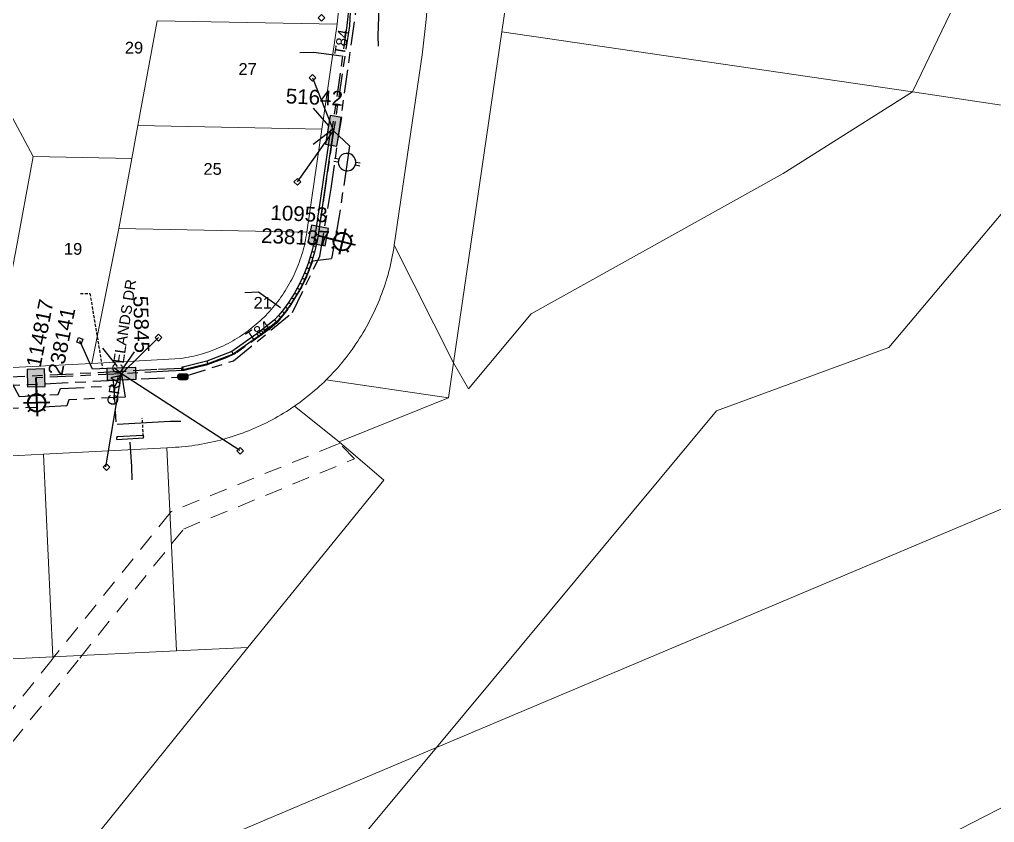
# Model space of a CAD drawing. Header units: metres. Extents: x 302094 to 304730, y 6265242 to 6268907.
# Drawn here: x 303927.4 to 304093, y 6267374.8 to 6267511.2 of the extents above; entities that cross this region are included whole.
import ezdxf
from ezdxf.enums import TextEntityAlignment as Align

# ---------------------------------------------------------------- set-up
doc = ezdxf.new("R2010")
doc.units = ezdxf.units.M
for name, pattern in [('Cable Exist UG', [8.2, 4, -1.2, 1.8, -1.2]), ('Dash', [5, 3, -2]), ('DASHED', [0.75, 0.5, -0.25])]:
    doc.linetypes.add(name, pattern=pattern)
doc.layers.get('0').update_dxf_attribs({"color": 6})
for name, color, linetype in [('_User Miscellaneous12', 7, 'Continuous'), ('Duct_SP_EXT', 7, 'Continuous'), ('Equip_HV_EXT', 7, 'Continuous'), ('Equip_LV_EXT', 7, 'Continuous'), ('Equip_SP_SL_EXT', 7, 'Continuous'), ('Mains_HV_EXT', 1, 'Continuous'), ('Mains_LV_EXT', 5, 'Continuous'), ('Mains_LV_SL_EXT', 4, 'Continuous'), ('Services_SP_EXT', 7, 'Continuous'), ('SupportsUG_SP_LV_EXT', 7, 'Continuous'), ('SupportsUG_SP_LV_SL_EXT', 7, 'Continuous'), ('Trench_SP_EXT', 7, 'Continuous')]:
    doc.layers.add(name, color=color, linetype=linetype)
for name, color, linetype, lineweight in [('Cadastre Buildings_SP_EXT', 9, 'Continuous', 5), ('Cadastre Easements_SP_EXT', 9, 'Continuous', 5), ('Cadastre Land Parcels_SP_EXT', 7, 'Continuous', 5), ('Cadastre Roads_SP_EXT', 9, 'Continuous', 5)]:
    doc.layers.add(name, color=color, linetype=linetype, lineweight=lineweight)
doc.layers.add('UNKNOWN_FEATURES', color=1, linetype='DASHED', plot=False)
doc.styles.add('COLUMN_LABEL', font='arial.ttf')
doc.styles.add('iecARIAL', font='arial.ttf', dxfattribs={"height": 2})
doc.styles.add('POLE_LABEL', font='arial.ttf')
doc.styles.get("Standard").update_dxf_attribs({"font": 'arial.ttf'})

# ---------------------------------------------------------------- blocks, each defined once
blk = doc.blocks.new('COLUMN_EXT')
blk.add_hatch(color=256).paths.add_polyline_path([(-1.49, 1.48), (-1.49, -1.49), (1.48, -1.49), (1.48, 1.48)])
blk.add_lwpolyline([(-1.49, -1.49), (1.48, -1.49), (1.48, 1.48), (-1.49, 1.48)], close=True)
for tag, height, style, flags, p in [('ASSET_NUM', 2.5, 'COLUMN_LABEL', 8, (2, 2)), ('STRUCTURE_PLANT_NUMBER', 0.2, 'POLE_LABEL', 9, (1.81, 0.03)), ('STREET_CODE', 0.2, 'COLUMN_LABEL', 9, (1.81, -0.2))]:
    blk.add_attdef(tag, text='', height=height, dxfattribs=dict(style=style, flags=flags)).set_placement(p, align=Align.MIDDLE_LEFT)
at = {"flags": 9}
for tag, p in [('COLUMN_TYPE', (1.81, -0.4)), ('OWNED_BY', (1.81, -0.6)), ('STATE', (1.81, -0.8)), ('USAGE', (1.81, -1)), ('STREETNAME', (1.81, -1.6)), ('LEGEND', (1.81, -1.2)), ('LOCATION', (1.81, -1.4)), ('SUBURB', (1.81, -1.8)), ('NOTES', (1.81, -2))]:
    blk.add_attdef(tag, text='', height=0.2, dxfattribs=at).set_placement(p, align=Align.MIDDLE_LEFT)
at = {"flags": 1}
blk.add_attdef('Z', (1.81, -2.35), '', height=0.2, dxfattribs=at)
blk = doc.blocks.new('PILLAR_EXT')
blk.add_hatch(color=256).paths.add_polyline_path([(-2.475, 0.99), (-2.475, -0.99), (2.475, -0.99), (2.475, 0.99)])
blk.add_lwpolyline([(-2.475, -0.99), (2.475, -0.99), (2.475, 0.99), (-2.475, 0.99)], close=True)
at = {"style": 'iecARIAL', "flags": 8}
blk.add_attdef('ASSET_NUM', (1.5, 3.5), '', height=2.5, dxfattribs=at)
for tag, p, flags in [('OWNED_BY', (0, -0.2), 9), ('STATE', (0, -0.4), 9), ('SUPPORT_TYPE', (0, -0.6), 9), ('STREETNAME', (0, -1.8), 9), ('USAGE', (0, -0.8), 9), ('LEGEND', (0, -1), 9), ('LOCATION', (0, -1.2), 9), ('NOTES', (0, -1.4), 9), ('PARENT', (0, -1.6), 9), ('SUBURB', (0, -2), 1)]:
    blk.add_attdef(tag, p, '', height=0.2, dxfattribs=dict(flags=flags))
blk = doc.blocks.new('SL_LANTERN_EXT')
at = {"lineweight": 40}
for p, q in [((-1.46, 5.68), (-1.06, 5.28)), ((0, 1.97), (0, 6.47)), ((1.46, 5.68), (1.06, 5.28)), ((-2.25, 4.22), (2.25, 4.22)), ((-1.46, 2.76), (-1.06, 3.16)), ((0, 0), (0, 2.72)), ((1.46, 2.76), (1.06, 3.16))]:
    blk.add_line(p, q, dxfattribs=at)
blk.add_circle((0, 4.22), 1.5, dxfattribs=at)
at = {"style": 'iecARIAL', "flags": 8}
blk.add_attdef('ASSET_NUM', (1.5, 1.5), '', height=2.5, dxfattribs=at)
for tag, p, height, flags in [('OPERATING_VOLTAGE', (0.98, -1.65), 0.2, 9), ('ORIENTATION', (0.98, -1.85), 0.2, 9), ('CONSTRUCTED_VOLTAGE', (0.98, -0.65), 0.2, 9), ('CONTROL_TYPE', (0.98, -0.85), 0.2, 9), ('LANTERN_PURPOSE', (0.98, -1.05), 0.2, 9), ('LANTERN_TYPE', (0.98, -1.25), 0.2, 9), ('NO_PHASES', (0.98, -1.45), 0.2, 9), ('LNUMBER', (2.18, -3.25), 2.5, 8), ('OWNED_BY', (0.98, -2.05), 0.2, 9), ('STATE', (0.98, -2.25), 0.2, 9), ('USAGE', (0.98, -2.45), 0.2, 9), ('CEXIST', (0.98, -2.65), 0.2, 9), ('CNEW', (0.98, -2.85), 0.2, 9), ('CNUMBER', (0.98, -3.05), 0.2, 9), ('CREMOVE', (0.98, -3.25), 0.2, 9), ('CREPLACE', (0.98, -3.45), 0.2, 9), ('LKINGHEIGHT', (0.98, -3.65), 0.2, 9), ('LBRACKET', (0.98, -3.85), 0.2, 9), ('LBRACKETVOCAB', (0.98, -4.05), 0.2, 9), ('LCATEGORY', (0.98, -4.25), 0.2, 9), ('LCHARGE1', (0.98, -4.45), 0.2, 9), ('LCHARGE1PERCENT', (0.98, -4.65), 0.2, 9), ('LCHARGE2', (0.98, -4.85), 0.2, 9), ('LCHARGE2PERCENT', (0.98, -5.05), 0.2, 9), ('LCHARGE3', (0.98, -5.25), 0.2, 9), ('LCHARGE3PERCENT', (0.98, -5.45), 0.2, 9), ('LEXIST', (0.98, -5.65), 0.2, 9), ('LLAMP', (0.98, -5.85), 0.2, 9), ('LLAMPVOCAB', (0.98, -6.05), 0.2, 9), ('LMAST', (0.98, -6.25), 0.2, 9), ('LMASTVOCAB', (0.98, -6.45), 0.2, 9), ('LNEW', (0.98, -6.65), 0.2, 9), ('LANTNUMBER', (0.98, -6.85), 0.2, 9), ('LOUTREACH', (0.98, -7.25), 0.2, 9), ('LOUTREACHVOCAB', (0.98, -7.45), 0.2, 9), ('LRATECODE', (0.98, -7.65), 0.2, 9), ('LREMOVE', (0.98, -7.85), 0.2, 9), ('LREPLACE', (0.98, -8.05), 0.2, 9), ('LTYPE', (0.98, -8.25), 0.2, 9), ('LTYPEVOCAB', (0.98, -8.45), 0.2, 9), ('STREETNAME', (0.98, -9.25), 0.2, 9), ('SUBURB', (0.98, -9.45), 0.2, 1), ('LEGEND', (0.98, -8.65), 0.2, 9), ('LOCATION', (0.98, -8.85), 0.2, 9), ('NOTES', (0.98, -9.05), 0.2, 9)]:
    blk.add_attdef(tag, p, '', height=height, dxfattribs=dict(flags=flags))
blk = doc.blocks.new('CCP_EXT')
at = {"flags": 9}
for tag, p in [('LIFE_SUPPORT', (0, -1.6)), ('STATE', (0, -1.8)), ('NOTES', (0, -2))]:
    blk.add_attdef(tag, text='', height=0.2, dxfattribs=at).set_placement(p, align=Align.MIDDLE_LEFT)
blk.add_wipeout([(0, 0.57), (0.57, 0), (0, -0.57), (-0.57, 0)])
blk.add_lwpolyline([(-0.57, 0), (0, 0.57), (0.57, 0), (0, -0.57), (-0.57, 0)])
at = {"flags": 1}
blk.add_attdef('Z', (0, 0), '', height=0.2, dxfattribs=at)
at = {"flags": 9}
for tag, p in [('CCP_TYPE', (0, 0)), ('CONSTRUCTED_VOLTAGE', (0, -0.2)), ('OPERATING_VOLTAGE', (0, -0.6)), ('ORIENTATION', (0, -0.8)), ('OWNED_BY', (0, -1)), ('NO_PHASES', (0, -0.4)), ('USAGE', (0, -1.2)), ('LEGEND', (0, -1.4))]:
    blk.add_attdef(tag, text='', height=0.2, dxfattribs=at).set_placement(p, align=Align.MIDDLE_LEFT)
blk = doc.blocks.new('HV_STJ_EXT')
h = blk.add_hatch(color=256)
edge = h.paths.add_edge_path()
edge.add_ellipse((-0.59, 0.13), major_axis=(0.226, 0.226), ratio=1, start_angle=45, end_angle=135)
edge.add_line((-0.91, 0.13), (-0.91, -0.13))
edge.add_ellipse((-0.59, -0.13), major_axis=(0.226, 0.226), ratio=1, start_angle=135, end_angle=225)
edge.add_line((-0.59, -0.45), (0.59, -0.45))
edge.add_ellipse((0.59, -0.13), major_axis=(-0.226, 0.226), ratio=1, start_angle=135, end_angle=225)
edge.add_line((0.91, -0.13), (0.91, 0.13))
edge.add_ellipse((0.59, 0.13), major_axis=(-0.226, 0.226), ratio=1, start_angle=225, end_angle=315)
edge.add_line((0.59, 0.45), (-0.59, 0.45))
blk.add_lwpolyline([(-0.91, 0.13), (-0.91, -0.13, 0.414214), (-0.59, -0.45), (0.59, -0.45, 0.414214), (0.91, -0.13), (0.91, 0.13, 0.414214), (0.59, 0.45), (-0.59, 0.45, 0.414214)], format="xyb", close=True)
for tag, flags, p in [('ORIENTATION', 9, (1.5, 0)), ('Z', 1, (1.5, -0.8)), ('USAGE', 9, (1.5, -0.2)), ('LEGEND', 9, (1.5, -0.4)), ('NOTES', 9, (1.5, -0.6))]:
    blk.add_attdef(tag, text='', height=0.2, dxfattribs=dict(flags=flags)).set_placement(p, align=Align.MIDDLE_LEFT)
blk = doc.blocks.new('LV_UG_LINKS_OPEN_EXT')
for p, q in [((-0.25, 1.47), (-0.25, 2.22)), ((0.25, 1.47), (0.25, 2.22)), ((-0.25, -1.47), (-0.25, -2.22)), ((0.25, -1.47), (0.25, -2.22))]:
    blk.add_line(p, q)
at = {"flags": 9}
for tag, p in [('ACTUAL_STATUS', (0, 0)), ('CONSTRUCTED_VOLTAGE', (0, -0.2)), ('OPERATING_VOLTAGE', (0, -0.6)), ('ORIENTATION', (0, -0.8)), ('STATE', (0, -1)), ('SWITCH_TYPE', (0, -1.2)), ('NO_PHASES', (0, -0.4)), ('USAGE', (0, -1.4)), ('NOTES', (0, -1.6))]:
    blk.add_attdef(tag, text='', height=0.2, dxfattribs=at).set_placement(p, align=Align.MIDDLE_LEFT)
at = {"flags": 1}
blk.add_attdef('Z', (0, 0), '', height=0.2, dxfattribs=at)
blk.add_wipeout([(-0.25, 1.47), (-0.43, 1.43), (-0.61, 1.36), (-0.77, 1.28), (-0.93, 1.17), (-1.07, 1.05), (-1.19, 0.9), (-1.29, 0.75), (-1.38, 0.58), (-1.44, 0.4), (-1.48, 0.22), (-1.49, 0.03), (-1.49, -0.16), (-1.45, -0.34), (-1.4, -0.52), (-1.32, -0.69), (-1.23, -0.85), (-1.11, -1), (-0.98, -1.13), (-0.83, -1.24), (-0.66, -1.34), (-0.49, -1.41), (-0.31, -1.46), (-0.13, -1.49), (0.06, -1.49), (0.25, -1.47), (0.43, -1.43), (0.61, -1.36), (0.77, -1.28), (0.93, -1.17), (1.07, -1.05), (1.19, -0.9), (1.29, -0.75), (1.38, -0.58), (1.44, -0.4), (1.48, -0.22), (1.49, -0.03), (1.49, 0.16), (1.45, 0.34), (1.4, 0.52), (1.32, 0.69), (1.23, 0.85), (1.11, 1), (0.98, 1.13), (0.83, 1.24), (0.66, 1.34), (0.49, 1.41), (0.31, 1.46), (0.13, 1.49), (-0.06, 1.49)])
blk.add_lwpolyline([(0, -1.49, 1), (0, 1.49, 1)], format="xyb", close=True)

msp = doc.modelspace()

# ---------------------------------------------------------------- linework, layer by layer
at = {"layer": '_User Miscellaneous12'}
for p, q in [((303980.22, 6267492.47), (303980.46, 6267492.44)), ((303980.69, 6267492.4), (303980.46, 6267492.44)), ((303977.47, 6267473.77), (303977.26, 6267472.8)), ((303977.64, 6267474.74), (303977.47, 6267473.77)), ((303977.47, 6267473.77), (303977.7, 6267473.72)), ((303977.64, 6267474.74), (303977.87, 6267474.7)), ((303977.94, 6267473.68), (303977.7, 6267473.72)), ((303978.11, 6267474.67), (303977.87, 6267474.7)), ((303978.11, 6267474.67), (303977.94, 6267473.68)), ((303977.26, 6267472.8), (303977.03, 6267471.84)), ((303977.26, 6267472.8), (303977.5, 6267472.74)), ((303977.73, 6267472.69), (303977.5, 6267472.74)), ((303977.73, 6267472.69), (303977.5, 6267471.71)), ((303977.94, 6267473.68), (303977.73, 6267472.69)), ((303976.77, 6267470.9), (303976.48, 6267469.98)), ((303977.03, 6267471.84), (303976.77, 6267470.9)), ((303976.77, 6267470.9), (303977, 6267470.83)), ((303977.23, 6267470.76), (303976.93, 6267469.83)), ((303977.23, 6267470.76), (303977, 6267470.83)), ((303977.03, 6267471.84), (303977.26, 6267471.78)), ((303977.5, 6267471.71), (303977.23, 6267470.76)), ((303977.5, 6267471.71), (303977.26, 6267471.78)), ((303976.15, 6267469.07), (303975.8, 6267468.18)), ((303976.48, 6267469.98), (303976.15, 6267469.07)), ((303976.15, 6267469.07), (303976.38, 6267468.98)), ((303976.6, 6267468.9), (303976.24, 6267467.99)), ((303976.6, 6267468.9), (303976.38, 6267468.98)), ((303976.48, 6267469.98), (303976.7, 6267469.9)), ((303976.93, 6267469.83), (303976.6, 6267468.9)), ((303976.93, 6267469.83), (303976.7, 6267469.9)), ((303975.42, 6267467.3), (303975.01, 6267466.45)), ((303975.8, 6267468.18), (303975.42, 6267467.3)), ((303975.42, 6267467.3), (303975.64, 6267467.2)), ((303975.86, 6267467.1), (303975.44, 6267466.23)), ((303975.86, 6267467.1), (303975.64, 6267467.2)), ((303975.8, 6267468.18), (303976.02, 6267468.08)), ((303976.24, 6267467.99), (303975.86, 6267467.1)), ((303976.24, 6267467.99), (303976.02, 6267468.08)), ((303974.57, 6267465.6), (303974.11, 6267464.76)), ((303975.01, 6267466.45), (303974.57, 6267465.6)), ((303974.57, 6267465.6), (303974.78, 6267465.49)), ((303975, 6267465.38), (303974.78, 6267465.49)), ((303975.44, 6267466.23), (303975, 6267465.38)), ((303975.01, 6267466.45), (303975.22, 6267466.34)), ((303975.44, 6267466.23), (303975.22, 6267466.34)), ((303973.62, 6267463.95), (303973.1, 6267463.16)), ((303974.11, 6267464.76), (303973.62, 6267463.95)), ((303973.62, 6267463.95), (303973.82, 6267463.83)), ((303974.02, 6267463.7), (303973.82, 6267463.83)), ((303974.52, 6267464.52), (303974.02, 6267463.7)), ((303974.11, 6267464.76), (303974.32, 6267464.64)), ((303974.52, 6267464.52), (303974.32, 6267464.64)), ((303975, 6267465.38), (303974.52, 6267464.52)), ((303972.56, 6267462.4), (303971.99, 6267461.67)), ((303973.1, 6267463.16), (303972.56, 6267462.4)), ((303972.56, 6267462.4), (303972.75, 6267462.26)), ((303972.94, 6267462.11), (303972.75, 6267462.26)), ((303973.5, 6267462.89), (303972.94, 6267462.11)), ((303973.1, 6267463.16), (303973.3, 6267463.02)), ((303973.5, 6267462.89), (303973.3, 6267463.02)), ((303974.02, 6267463.7), (303973.5, 6267462.89)), ((303971.4, 6267460.97), (303970.71, 6267460.22)), ((303971.76, 6267460.65), (303971.04, 6267459.87)), ((303971.99, 6267461.67), (303971.4, 6267460.97)), ((303971.4, 6267460.97), (303971.58, 6267460.81)), ((303971.76, 6267460.65), (303971.58, 6267460.81)), ((303972.37, 6267461.37), (303971.76, 6267460.65)), ((303971.99, 6267461.67), (303972.18, 6267461.52)), ((303972.37, 6267461.37), (303972.18, 6267461.52)), ((303972.94, 6267462.11), (303972.37, 6267461.37)), ((303970.71, 6267460.22), (303968.13, 6267458.14)), ((303971.04, 6267459.87), (303968.42, 6267457.75)), ((303970.71, 6267460.22), (303970.88, 6267460.05)), ((303971.04, 6267459.87), (303970.88, 6267460.05)), ((303968.13, 6267458.14), (303963.46, 6267454.81)), ((303968.42, 6267457.75), (303963.69, 6267454.39)), ((303968.13, 6267458.14), (303968.28, 6267457.94)), ((303968.42, 6267457.75), (303968.28, 6267457.94)), ((303963.46, 6267454.81), (303959.24, 6267453.2)), ((303963.69, 6267454.39), (303959.39, 6267452.74)), ((303963.46, 6267454.81), (303963.58, 6267454.6)), ((303963.69, 6267454.39), (303963.58, 6267454.6)), ((303955.12, 6267452.19), (303954.98, 6267452.18)), ((303954.98, 6267452.18), (303954.99, 6267451.94)), ((303959.24, 6267453.2), (303955.12, 6267452.19)), ((303955.12, 6267452.19), (303955.16, 6267451.95)), ((303959.39, 6267452.74), (303955.19, 6267451.71)), ((303959.24, 6267453.2), (303959.32, 6267452.97)), ((303959.39, 6267452.74), (303959.32, 6267452.97)), ((303955, 6267451.7), (303954.99, 6267451.94)), ((303955.19, 6267451.71), (303955, 6267451.7)), ((303955.19, 6267451.71), (303955.16, 6267451.95)), ((303943.91, 6267440.39), (303948.43, 6267440.65)), ((303948.43, 6267440.65), (303948.44, 6267440.41)), ((303943.91, 6267440.39), (303943.93, 6267440.15)), ((303943.94, 6267439.91), (303943.93, 6267440.15)), ((303943.94, 6267439.91), (303948.46, 6267440.17)), ((303948.46, 6267440.17), (303948.44, 6267440.41))]:
    msp.add_line(p, q, dxfattribs=at)
at = {"layer": 'Cadastre Buildings_SP_EXT', "linetype": 'Continuous'}
for points in [[(303933.09, 6267402.97), (303931.46, 6267437.37), (303910.49, 6267436.25), (303911.76, 6267410.9), (303915.4, 6267402.12), (303933.09, 6267402.97)], [(303911.76, 6267410.9), (303892.7, 6267403.15), (303875.99, 6267396.45), (303846.22, 6267384.68), (303846.46, 6267384.05), (303846.69, 6267383.43), (303846.91, 6267382.8), (303847.13, 6267382.17), (303847.34, 6267381.53), (303847.55, 6267380.9), (303847.75, 6267380.26), (303847.94, 6267379.62), (303862.78, 6267330.29), (303926.01, 6267357.02), (303928.81, 6267358.18), (303966.21, 6267404.58), (303954.06, 6267403.99), (303933.09, 6267402.97), (303915.4, 6267402.12), (303911.76, 6267410.9)]]:
    msp.add_lwpolyline(points, close=True, dxfattribs=at)
at = {"layer": 'Cadastre Land Parcels_SP_EXT', "linetype": 'Continuous'}
for points in [[(304124.87, 6267581.52), (304123.74, 6267581.66), (304122.62, 6267581.9), (304121.52, 6267582.22), (304120.44, 6267582.62), (304110.47, 6267574.25), (304091.09, 6267524.08), (304079.03, 6267498.93), (304105.52, 6267495), (304112.67, 6267498.77), (304124.87, 6267581.52)], [(304091.09, 6267524.08), (304110.47, 6267574.25), (304081.49, 6267562.72), (304068.94, 6267557.31), (304047.58, 6267549.4), (304030.57, 6267542.81), (304013.41, 6267537.03), (304009.34, 6267509.16), (304079.03, 6267498.93), (304091.09, 6267524.08)], [(304091.09, 6267524.08), (304110.47, 6267574.25), (304081.49, 6267562.72), (304068.94, 6267557.31), (304047.58, 6267549.4), (304030.57, 6267542.81), (304013.41, 6267537.03), (304009.34, 6267509.16), (304079.03, 6267498.93), (304091.09, 6267524.08)], [(304009.34, 6267509.16), (304013.41, 6267537.03), (303996.73, 6267531.2), (303996.84, 6267529.21), (303996.92, 6267527.22), (303996.97, 6267525.22), (303996.99, 6267523.22), (303996.97, 6267521.22), (303996.93, 6267519.22), (303996.86, 6267517.22), (303996.75, 6267515.22), (303996.62, 6267513.21), (303996.45, 6267511.21), (303996.25, 6267509.21), (303996.03, 6267507.22), (303995.77, 6267505.22), (303991.04, 6267472.91), (304001.13, 6267452.92), (304009.34, 6267509.16)], [(303920.41, 6267515.14), (303915.16, 6267515.24), (303925.25, 6267496.32), (303929.72, 6267487.94), (303946.47, 6267487.61), (303947.51, 6267493.23), (303950.8, 6267511.03), (303981.33, 6267510.44), (303981.68, 6267513.93), (303961.54, 6267514.33), (303938.42, 6267514.78), (303920.41, 6267515.14)], [(303981.33, 6267510.44), (303950.8, 6267511.03), (303947.51, 6267493.23), (303978.77, 6267492.62), (303981.33, 6267510.44)], [(304079.03, 6267498.93), (304009.34, 6267509.16), (304001.13, 6267452.92), (304003.68, 6267448.51), (304014.32, 6267461.26), (304057.08, 6267485.06), (304079.03, 6267498.93)], [(304075.04, 6267455.53), (304108.04, 6267494.68), (304105.52, 6267495), (304079.03, 6267498.93), (304057.08, 6267485.06), (304014.32, 6267461.26), (304003.68, 6267448.51), (304001.13, 6267452.92), (304000.26, 6267446.98), (303981.68, 6267439.48), (303989.27, 6267433), (303966.21, 6267404.58), (303928.81, 6267358.18), (303998.23, 6267387.55), (304045.79, 6267444.77), (304075.04, 6267455.53)], [(304111.98, 6267494.1), (304108.04, 6267494.68), (304075.05, 6267455.53), (304045.79, 6267444.77), (303998.23, 6267387.55), (304102.82, 6267431.73), (304111.98, 6267494.1)], [(303978.77, 6267492.62), (303947.51, 6267493.23), (303946.47, 6267487.61), (303944.27, 6267475.71), (303976.2, 6267475.08), (303978.77, 6267492.62)], [(303939.72, 6267452.8), (303944.27, 6267475.71), (303946.47, 6267487.61), (303929.72, 6267487.94), (303926.71, 6267471.65), (303922.82, 6267451.93), (303939.72, 6267452.8)], [(303954.79, 6267453.65), (303955.23, 6267453.71), (303955.68, 6267453.79), (303956.11, 6267453.87), (303956.55, 6267453.96), (303956.99, 6267454.05), (303957.42, 6267454.16), (303957.85, 6267454.27), (303958.28, 6267454.39), (303958.71, 6267454.52), (303959.13, 6267454.66), (303959.56, 6267454.8), (303959.98, 6267454.95), (303960.39, 6267455.11), (303960.81, 6267455.28), (303961.22, 6267455.45), (303961.63, 6267455.63), (303962.03, 6267455.82), (303962.43, 6267456.01), (303962.83, 6267456.21), (303963.22, 6267456.42), (303963.61, 6267456.64), (303964, 6267456.86), (303964.38, 6267457.09), (303964.76, 6267457.33), (303965.13, 6267457.57), (303965.5, 6267457.82), (303965.87, 6267458.08), (303966.23, 6267458.34), (303966.58, 6267458.61), (303966.94, 6267458.89), (303967.28, 6267459.17), (303967.62, 6267459.46), (303967.96, 6267459.75), (303968.29, 6267460.05), (303968.61, 6267460.36), (303968.93, 6267460.67), (303969.24, 6267460.98), (303969.55, 6267461.3), (303969.85, 6267461.63), (303970.15, 6267461.96), (303970.44, 6267462.3), (303970.72, 6267462.64), (303971, 6267462.99), (303971.27, 6267463.34), (303971.54, 6267463.69), (303971.8, 6267464.05), (303972.05, 6267464.42), (303972.29, 6267464.79), (303972.53, 6267465.16), (303972.77, 6267465.54), (303973, 6267465.92), (303973.22, 6267466.31), (303973.43, 6267466.7), (303973.64, 6267467.09), (303973.84, 6267467.48), (303974.03, 6267467.88), (303974.21, 6267468.29), (303974.39, 6267468.69), (303974.57, 6267469.1), (303974.73, 6267469.52), (303974.89, 6267469.93), (303975.04, 6267470.35), (303975.18, 6267470.77), (303975.32, 6267471.19), (303975.44, 6267471.62), (303975.57, 6267472.04), (303975.68, 6267472.47), (303975.78, 6267472.9), (303975.88, 6267473.34), (303975.97, 6267473.77), (303976.06, 6267474.21), (303976.13, 6267474.65), (303976.2, 6267475.08), (303944.27, 6267475.71), (303939.72, 6267452.8), (303954.79, 6267453.65)], [(304001.13, 6267452.92), (303991.04, 6267472.91), (303990.95, 6267472.35), (303990.86, 6267471.79), (303990.76, 6267471.23), (303990.65, 6267470.68), (303990.53, 6267470.12), (303990.41, 6267469.57), (303990.28, 6267469.02), (303990.14, 6267468.47), (303989.99, 6267467.92), (303989.83, 6267467.38), (303989.67, 6267466.83), (303989.5, 6267466.29), (303989.32, 6267465.76), (303989.13, 6267465.22), (303988.94, 6267464.69), (303988.74, 6267464.16), (303988.53, 6267463.63), (303988.32, 6267463.11), (303988.09, 6267462.58), (303987.86, 6267462.07), (303987.63, 6267461.55), (303987.38, 6267461.04), (303987.13, 6267460.53), (303986.87, 6267460.03), (303986.61, 6267459.53), (303986.33, 6267459.03), (303986.05, 6267458.54), (303985.77, 6267458.05), (303985.47, 6267457.56), (303985.17, 6267457.08), (303984.87, 6267456.61), (303984.55, 6267456.13), (303984.23, 6267455.67), (303983.91, 6267455.2), (303983.57, 6267454.74), (303983.23, 6267454.29), (303982.89, 6267453.84), (303982.54, 6267453.4), (303982.18, 6267452.96), (303981.81, 6267452.52), (303981.44, 6267452.09), (303981.07, 6267451.67), (303980.68, 6267451.25), (303980.3, 6267450.84), (303979.9, 6267450.43), (303979.5, 6267450.03), (304000.26, 6267446.98), (304001.13, 6267452.92)], [(304000.26, 6267446.98), (303979.5, 6267450.03), (303979.12, 6267449.65), (303978.73, 6267449.28), (303978.33, 6267448.92), (303977.93, 6267448.56), (303977.53, 6267448.2), (303977.12, 6267447.85), (303976.7, 6267447.51), (303976.28, 6267447.17), (303975.86, 6267446.84), (303975.43, 6267446.52), (303975, 6267446.19), (303974.56, 6267445.88), (303974.12, 6267445.57), (303981.68, 6267439.48), (304000.26, 6267446.98)], [(304164.07, 6267422.74), (304102.82, 6267431.73), (303998.23, 6267387.55), (303972.01, 6267356.08), (303973.35, 6267356.51), (303992.61, 6267362.78), (304003.74, 6267366.4), (304015.51, 6267362.87), (304037.03, 6267356.42), (304047.5, 6267353.31), (304080.95, 6267370.52), (304104.1, 6267382.4), (304127.22, 6267394.3), (304150.35, 6267406.17), (304170.81, 6267416.7), (304178.64, 6267420.74), (304164.07, 6267422.74)], [(303972.01, 6267356.08), (303998.23, 6267387.55), (303928.8, 6267358.18), (303925.64, 6267354.25), (303897.57, 6267318.52), (303884.58, 6267301.97), (303884.42, 6267301.78), (303859.63, 6267295.9), (303839.85, 6267291.11), (303796.39, 6267280.51), (303812.16, 6267248.48), (303874.14, 6267264.25), (303879.34, 6267266.84), (303892.68, 6267273.75), (303911.5, 6267283.42), (303921.55, 6267295.45), (303933.12, 6267309.29), (303944.68, 6267323.14), (303956.33, 6267337.26), (303971.27, 6267355.23), (303972.01, 6267356.08)], [(304127.22, 6267337.4), (304104.1, 6267382.4), (304080.95, 6267370.52), (304088.87, 6267355.16), (304091.52, 6267350), (304101.98, 6267355.37), (304112.43, 6267360.74), (304125.01, 6267336.25), (304127.22, 6267337.4)]]:
    msp.add_lwpolyline(points, close=True, dxfattribs=at)
msp.add_lwpolyline([(303926.71, 6267471.65), (303929.72, 6267487.94), (303925.25, 6267496.32)], dxfattribs=at)
at = {"layer": 'Duct_SP_EXT'}
for p, q in [((303980.22, 6267492.47), (303977.64, 6267474.74)), ((303980.69, 6267492.4), (303978.11, 6267474.67)), ((303980.22, 6267492.47), (303980.46, 6267492.44)), ((303980.69, 6267492.4), (303980.46, 6267492.44)), ((303977.47, 6267473.77), (303977.26, 6267472.8)), ((303977.64, 6267474.74), (303977.47, 6267473.77)), ((303977.47, 6267473.77), (303977.7, 6267473.72)), ((303977.64, 6267474.74), (303977.87, 6267474.7)), ((303977.94, 6267473.68), (303977.7, 6267473.72)), ((303978.11, 6267474.67), (303977.87, 6267474.7)), ((303978.11, 6267474.67), (303977.94, 6267473.68)), ((303977.26, 6267472.8), (303977.03, 6267471.84)), ((303977.26, 6267472.8), (303977.5, 6267472.74)), ((303977.73, 6267472.69), (303977.5, 6267472.74)), ((303977.73, 6267472.69), (303977.5, 6267471.71)), ((303977.94, 6267473.68), (303977.73, 6267472.69)), ((303976.77, 6267470.9), (303976.48, 6267469.98)), ((303977.03, 6267471.84), (303976.77, 6267470.9)), ((303976.77, 6267470.9), (303977, 6267470.83)), ((303977.23, 6267470.76), (303976.93, 6267469.83)), ((303977.23, 6267470.76), (303977, 6267470.83)), ((303977.03, 6267471.84), (303977.26, 6267471.78)), ((303977.5, 6267471.71), (303977.23, 6267470.76)), ((303977.5, 6267471.71), (303977.26, 6267471.78)), ((303976.15, 6267469.07), (303975.8, 6267468.18)), ((303976.48, 6267469.98), (303976.15, 6267469.07)), ((303976.15, 6267469.07), (303976.38, 6267468.98)), ((303976.6, 6267468.9), (303976.24, 6267467.99)), ((303976.6, 6267468.9), (303976.38, 6267468.98)), ((303976.48, 6267469.98), (303976.7, 6267469.9)), ((303976.93, 6267469.83), (303976.6, 6267468.9)), ((303976.93, 6267469.83), (303976.7, 6267469.9)), ((303975.42, 6267467.3), (303975.01, 6267466.45)), ((303975.8, 6267468.18), (303975.42, 6267467.3)), ((303975.42, 6267467.3), (303975.64, 6267467.2)), ((303975.86, 6267467.1), (303975.44, 6267466.23)), ((303975.86, 6267467.1), (303975.64, 6267467.2)), ((303975.8, 6267468.18), (303976.02, 6267468.08)), ((303976.24, 6267467.99), (303975.86, 6267467.1)), ((303976.24, 6267467.99), (303976.02, 6267468.08)), ((303974.57, 6267465.6), (303974.11, 6267464.76)), ((303975.01, 6267466.45), (303974.57, 6267465.6)), ((303974.57, 6267465.6), (303974.78, 6267465.49)), ((303975, 6267465.38), (303974.78, 6267465.49)), ((303975.44, 6267466.23), (303975, 6267465.38)), ((303975.01, 6267466.45), (303975.22, 6267466.34)), ((303975.44, 6267466.23), (303975.22, 6267466.34)), ((303973.62, 6267463.95), (303973.1, 6267463.16)), ((303974.11, 6267464.76), (303973.62, 6267463.95)), ((303973.62, 6267463.95), (303973.82, 6267463.83)), ((303974.02, 6267463.7), (303973.82, 6267463.83)), ((303974.52, 6267464.52), (303974.02, 6267463.7)), ((303974.11, 6267464.76), (303974.32, 6267464.64)), ((303974.52, 6267464.52), (303974.32, 6267464.64)), ((303975, 6267465.38), (303974.52, 6267464.52)), ((303972.56, 6267462.4), (303971.99, 6267461.67)), ((303973.1, 6267463.16), (303972.56, 6267462.4)), ((303972.56, 6267462.4), (303972.75, 6267462.26)), ((303972.94, 6267462.11), (303972.75, 6267462.26)), ((303973.5, 6267462.89), (303972.94, 6267462.11)), ((303973.1, 6267463.16), (303973.3, 6267463.02)), ((303973.5, 6267462.89), (303973.3, 6267463.02)), ((303974.02, 6267463.7), (303973.5, 6267462.89)), ((303971.4, 6267460.97), (303970.71, 6267460.22)), ((303971.76, 6267460.65), (303971.04, 6267459.87)), ((303971.99, 6267461.67), (303971.4, 6267460.97)), ((303971.4, 6267460.97), (303971.58, 6267460.81)), ((303971.76, 6267460.65), (303971.58, 6267460.81)), ((303972.37, 6267461.37), (303971.76, 6267460.65)), ((303971.99, 6267461.67), (303972.18, 6267461.52)), ((303972.37, 6267461.37), (303972.18, 6267461.52)), ((303972.94, 6267462.11), (303972.37, 6267461.37)), ((303970.71, 6267460.22), (303968.13, 6267458.14)), ((303971.04, 6267459.87), (303968.42, 6267457.75)), ((303970.71, 6267460.22), (303970.88, 6267460.05)), ((303971.04, 6267459.87), (303970.88, 6267460.05)), ((303968.13, 6267458.14), (303963.46, 6267454.81)), ((303968.42, 6267457.75), (303963.69, 6267454.39)), ((303968.13, 6267458.14), (303968.28, 6267457.94)), ((303968.42, 6267457.75), (303968.28, 6267457.94)), ((303963.46, 6267454.81), (303959.24, 6267453.2)), ((303963.69, 6267454.39), (303959.39, 6267452.74)), ((303963.46, 6267454.81), (303963.58, 6267454.6)), ((303963.69, 6267454.39), (303963.58, 6267454.6)), ((303955.12, 6267452.19), (303954.98, 6267452.18)), ((303954.98, 6267452.18), (303954.99, 6267451.94)), ((303959.24, 6267453.2), (303955.12, 6267452.19)), ((303955.12, 6267452.19), (303955.16, 6267451.95)), ((303959.39, 6267452.74), (303955.19, 6267451.71)), ((303959.24, 6267453.2), (303959.32, 6267452.97)), ((303959.39, 6267452.74), (303959.32, 6267452.97)), ((303955, 6267451.7), (303954.99, 6267451.94)), ((303955.19, 6267451.71), (303955, 6267451.7)), ((303955.19, 6267451.71), (303955.16, 6267451.95)), ((303943.91, 6267440.39), (303948.43, 6267440.65)), ((303948.43, 6267440.65), (303948.44, 6267440.41)), ((303943.91, 6267440.39), (303943.93, 6267440.15)), ((303943.94, 6267439.91), (303943.93, 6267440.15)), ((303943.94, 6267439.91), (303948.46, 6267440.17)), ((303948.46, 6267440.17), (303948.44, 6267440.41))]:
    msp.add_line(p, q, dxfattribs=at)
at = {"layer": 'Duct_SP_EXT', "linetype": 'Continuous'}
for points in [[(303988.35, 6267506.73), (303988.31, 6267508.45), (303988.49, 6267513.25)], [(303975, 6267505.62), (303977.34, 6267505.68), (303982.11, 6267505.06)], [(303965.67, 6267464.88), (303967.98, 6267464.97), (303971.74, 6267462.31)], [(303954.79, 6267442.97), (303952.99, 6267442.94), (303944.01, 6267442.46)], [(303946.53, 6267433.04), (303946.48, 6267435.28), (303946.22, 6267439.45)]]:
    msp.add_lwpolyline(points, dxfattribs=at)
at = {"layer": 'Mains_HV_EXT', "linetype": 'Cable Exist UG'}
msp.add_lwpolyline([(303891.25, 6267438.29), (303890.72, 6267447.3), (303955.16, 6267450.54)], dxfattribs=at)
at = {"layer": 'Mains_LV_EXT', "linetype": 'Cable Exist UG'}
for points in [[(303983.87, 6267517.68), (303983.64, 6267513.68), (303983.43, 6267510.14), (303980.75, 6267492.31)], [(303944.74, 6267451.04), (303945.34, 6267447.09), (303935.79, 6267446.62), (303935.42, 6267445.6), (303926.18, 6267445.13), (303924.61, 6267448.05), (303893.02, 6267446.56)]]:
    msp.add_lwpolyline(points, dxfattribs=at)
at = {"layer": 'Mains_LV_SL_EXT', "linetype": 'Cable Exist UG'}
msp.add_lwpolyline([(303944.74, 6267451.04), (303930.21, 6267450.34)], dxfattribs=at)
at = {"layer": 'Trench_SP_EXT', "linetype": 'Cable Exist UG'}
for points in [[(303983.57, 6267517.75), (303983.38, 6267513.85), (303983.01, 6267510.21), (303980.46, 6267492.49)], [(303941.51, 6267455.43), (303944.7, 6267451.47), (303947.6, 6267455.8)], [(303944.72, 6267451.42), (303916.98, 6267450.04), (303900.49, 6267449.16), (303895.89, 6267450.02), (303891.18, 6267452.5)], [(303955.01, 6267451.94), (303950.71, 6267451.77), (303944.72, 6267451.42)], [(303943.33, 6267449.87), (303943.83, 6267442.05)]]:
    msp.add_lwpolyline(points, dxfattribs=at)
at = {"layer": 'UNKNOWN_FEATURES'}
msp.add_lwpolyline([(303948.44, 6267440.41), (303948.26, 6267443.54)], dxfattribs=at)

# ---------------------------------------------------------------- block references
at = {"layer": 'Equip_HV_EXT'}
msp.add_blockref('HV_STJ_EXT', (303955.16, 6267450.54), dxfattribs=at)
at = {"layer": 'Equip_SP_SL_EXT'}
ref = msp.add_blockref('SL_LANTERN_EXT', (303978.14, 6267474.53), dxfattribs=dict(at, rotation=255.9286282449048))
ref.add_attrib('ASSET_NUM', '10953', dxfattribs={"layer": '0', "height": 2.5, "rotation": 357.4301, "style": 'iecARIAL'}).set_placement((303979.64, 6267476.03), align=Align.BOTTOM_RIGHT)
ref = msp.add_blockref('SL_LANTERN_EXT', (303930.21, 6267450.34), dxfattribs=dict(at, rotation=181.5229918953951))
ref.add_attrib('ASSET_NUM', '114817', dxfattribs={"layer": '0', "height": 2.5, "rotation": 78.8589, "style": 'iecARIAL'}).set_placement((303931.71, 6267451.84), align=Align.BOTTOM_LEFT)
at = {"layer": 'SupportsUG_SP_LV_EXT'}
ref = msp.add_blockref('PILLAR_EXT', (303980.75, 6267492.31), dxfattribs=dict(at, rotation=260.6354519102133))
ref.add_attrib('ASSET_NUM', '51642', dxfattribs={"layer": '0', "height": 2.5, "rotation": 357.3637, "style": 'iecARIAL'}).set_placement((303982.25, 6267495.81), align=Align.BOTTOM_RIGHT)
ref = msp.add_blockref('PILLAR_EXT', (303944.74, 6267451.04), dxfattribs=dict(at, rotation=181.5229918953951))
ref.add_attrib('ASSET_NUM', '55845', dxfattribs={"layer": '0', "height": 2.5, "rotation": 271.5592, "style": 'iecARIAL'}).set_placement((303946.24, 6267454.54), align=Align.BOTTOM_RIGHT)
at = {"layer": 'SupportsUG_SP_LV_SL_EXT'}
ref = msp.add_blockref('COLUMN_EXT', (303978.14, 6267474.53), dxfattribs=dict(at, rotation=258.7656696791317))
ref.add_attrib('ASSET_NUM', '238137', dxfattribs={"layer": '0', "height": 2.5, "rotation": 357.4301, "style": 'COLUMN_LABEL'}).set_placement((303980.14, 6267475.28), align=Align.TOP_RIGHT)
ref = msp.add_blockref('COLUMN_EXT', (303930.21, 6267450.34), dxfattribs=dict(at, rotation=181.5229918953951))
ref.add_attrib('ASSET_NUM', '238141', dxfattribs={"layer": '0', "height": 2.5, "rotation": 78.8589, "style": 'COLUMN_LABEL'}).set_placement((303932.21, 6267451.09), align=Align.TOP_LEFT)

# ---------------------------------------------------------------- texts
at = {"layer": 'Cadastre Land Parcels_SP_EXT'}
for s, p in [('29', (303945.3, 6267505.45)), ('27', (303964.6, 6267501.83)), ('25', (303958.65, 6267484.85)), ('19', (303934.95, 6267471.27)), ('21', (303967.16, 6267462.1))]:
    msp.add_text(s, height=2, dxfattribs=at).set_placement(p)
at = {"layer": 'Cadastre Roads_SP_EXT'}
msp.add_text('GRACELANDS DR', height=1.8, rotation=81.369, dxfattribs=at).set_placement((303944, 6267445.54))
at = {"layer": 'Mains_LV_EXT'}
for rotation, p in [(80.7131, (303982.62, 6267505.08)), (33.8046, (303966.64, 6267456.3))]:
    msp.add_text('T84', height=1.8, rotation=rotation, dxfattribs=at).set_placement(p)

# ---------------------------------------------------------------- next in the draw order: block references
at = {"layer": 'Services_SP_EXT'}
for p in [(303978.67, 6267511.52), (303977.16, 6267501.33), (303974.59, 6267483.65), (303951.01, 6267457.19), (303964.89, 6267437.94), (303942.16, 6267435.2)]:
    msp.add_blockref('CCP_EXT', p, dxfattribs=at)
at = {"layer": 'Services_SP_EXT', "rotation": 114.2431227311094}
msp.add_blockref('CCP_EXT', (303937.66, 6267456.67), dxfattribs=at)

# ---------------------------------------------------------------- next in the draw order: linework, layer by layer
at = {"layer": 'Cadastre Buildings_SP_EXT', "linetype": 'Continuous'}
for points in [[(303966.21, 6267404.58), (303989.27, 6267433), (303981.68, 6267439.48), (303974.12, 6267445.57), (303973.66, 6267445.26), (303973.2, 6267444.95), (303972.73, 6267444.65), (303972.26, 6267444.36), (303971.78, 6267444.07), (303971.3, 6267443.79), (303970.82, 6267443.52), (303970.33, 6267443.25), (303969.84, 6267443), (303969.34, 6267442.74), (303968.84, 6267442.5), (303968.34, 6267442.26), (303967.84, 6267442.03), (303967.33, 6267441.8), (303966.82, 6267441.58), (303966.3, 6267441.37), (303965.79, 6267441.17), (303965.27, 6267440.97), (303964.74, 6267440.78), (303964.22, 6267440.6), (303963.69, 6267440.43), (303963.16, 6267440.26), (303962.63, 6267440.1), (303962.1, 6267439.95), (303961.56, 6267439.8), (303961.02, 6267439.67), (303960.48, 6267439.54), (303959.94, 6267439.42), (303959.39, 6267439.3), (303958.85, 6267439.19), (303958.3, 6267439.09), (303957.75, 6267439), (303957.21, 6267438.92), (303956.66, 6267438.84), (303956.1, 6267438.77), (303955.55, 6267438.71), (303955, 6267438.66), (303954.45, 6267438.61), (303953.89, 6267438.57), (303953.34, 6267438.54), (303952.43, 6267438.49), (303954.06, 6267403.99), (303966.21, 6267404.58)], [(303954.06, 6267403.99), (303952.43, 6267438.49), (303931.46, 6267437.37), (303933.09, 6267402.97), (303954.06, 6267403.99)]]:
    msp.add_lwpolyline(points, close=True, dxfattribs=at)
at = {"layer": 'Cadastre Easements_SP_EXT', "linetype": 'Dash'}
msp.add_lwpolyline([(303855.91, 6267354.11), (303918.46, 6267379.49), (303919.04, 6267379.74), (303919.88, 6267380.55), (303937.64, 6267402.77), (303953.24, 6267422.15), (303955.28, 6267424.68), (303984.32, 6267436.6), (303981.73, 6267439.21), (303981.12, 6267438.96), (303953.16, 6267427.65), (303952.97, 6267427.41), (303933.2, 6267402.84), (303932.95, 6267402.53), (303917.16, 6267382.74), (303854.94, 6267357.45)], dxfattribs=at)
at = {"layer": 'Cadastre Roads_SP_EXT', "linetype": 'Continuous'}
for points in [[(303981.68, 6267513.93), (303981.33, 6267510.44), (303978.77, 6267492.62), (303976.2, 6267475.08), (303976.13, 6267474.65), (303976.06, 6267474.21), (303975.97, 6267473.77), (303975.88, 6267473.34), (303975.78, 6267472.9), (303975.68, 6267472.47), (303975.57, 6267472.04), (303975.44, 6267471.62), (303975.32, 6267471.19), (303975.18, 6267470.77), (303975.04, 6267470.35), (303974.89, 6267469.93), (303974.73, 6267469.52), (303974.57, 6267469.1), (303974.39, 6267468.69), (303974.21, 6267468.29), (303974.03, 6267467.88), (303973.84, 6267467.48), (303973.64, 6267467.09), (303973.43, 6267466.7), (303973.22, 6267466.31), (303973, 6267465.92), (303972.77, 6267465.54), (303972.53, 6267465.16), (303972.29, 6267464.79), (303972.05, 6267464.42), (303971.8, 6267464.05), (303971.54, 6267463.69), (303971.27, 6267463.34), (303971, 6267462.99), (303970.72, 6267462.64), (303970.44, 6267462.3), (303970.15, 6267461.96), (303969.85, 6267461.63), (303969.55, 6267461.3), (303969.24, 6267460.98), (303968.93, 6267460.67), (303968.61, 6267460.36), (303968.29, 6267460.05), (303967.96, 6267459.75), (303967.62, 6267459.46), (303967.28, 6267459.17), (303966.94, 6267458.89), (303966.58, 6267458.61), (303966.23, 6267458.34), (303965.87, 6267458.08), (303965.5, 6267457.82), (303965.13, 6267457.57), (303964.76, 6267457.33), (303964.38, 6267457.09), (303964, 6267456.86), (303963.61, 6267456.64), (303963.22, 6267456.42), (303962.83, 6267456.21), (303962.43, 6267456.01), (303962.03, 6267455.82), (303961.63, 6267455.63), (303961.22, 6267455.45), (303960.81, 6267455.28), (303960.39, 6267455.11), (303959.98, 6267454.95), (303959.56, 6267454.8), (303959.13, 6267454.66), (303958.71, 6267454.52), (303958.28, 6267454.39), (303957.85, 6267454.27), (303957.42, 6267454.16), (303956.99, 6267454.05), (303956.55, 6267453.96), (303956.11, 6267453.87), (303955.68, 6267453.79), (303955.23, 6267453.71), (303954.79, 6267453.65), (303939.72, 6267452.8), (303922.82, 6267451.93)], [(303910.49, 6267436.25), (303931.46, 6267437.37), (303952.43, 6267438.49), (303953.34, 6267438.54), (303953.89, 6267438.57), (303954.45, 6267438.61), (303955, 6267438.66), (303955.55, 6267438.71), (303956.1, 6267438.77), (303956.66, 6267438.84), (303957.21, 6267438.92), (303957.75, 6267439), (303958.3, 6267439.09), (303958.85, 6267439.19), (303959.39, 6267439.3), (303959.94, 6267439.42), (303960.48, 6267439.54), (303961.02, 6267439.67), (303961.56, 6267439.8), (303962.1, 6267439.95), (303962.63, 6267440.1), (303963.16, 6267440.26), (303963.69, 6267440.43), (303964.22, 6267440.6), (303964.74, 6267440.78), (303965.27, 6267440.97), (303965.79, 6267441.17), (303966.3, 6267441.37), (303966.82, 6267441.58), (303967.33, 6267441.8), (303967.84, 6267442.03), (303968.34, 6267442.26), (303968.84, 6267442.5), (303969.34, 6267442.74), (303969.84, 6267443), (303970.33, 6267443.25), (303970.82, 6267443.52), (303971.3, 6267443.79), (303971.78, 6267444.07), (303972.26, 6267444.36), (303972.73, 6267444.65), (303973.2, 6267444.95), (303973.66, 6267445.26), (303974.12, 6267445.57), (303974.56, 6267445.88), (303975, 6267446.19), (303975.43, 6267446.52), (303975.86, 6267446.84), (303976.28, 6267447.17), (303976.7, 6267447.51), (303977.12, 6267447.85), (303977.53, 6267448.2), (303977.93, 6267448.56), (303978.33, 6267448.92), (303978.73, 6267449.28), (303979.12, 6267449.65), (303979.5, 6267450.03), (303979.9, 6267450.43), (303980.3, 6267450.84), (303980.68, 6267451.25), (303981.07, 6267451.67), (303981.44, 6267452.09), (303981.81, 6267452.52), (303981.81, 6267452.52), (303982.18, 6267452.96), (303982.54, 6267453.4), (303982.89, 6267453.84), (303983.23, 6267454.29), (303983.57, 6267454.74), (303983.91, 6267455.2), (303984.23, 6267455.67), (303984.55, 6267456.13), (303984.87, 6267456.61), (303985.17, 6267457.08), (303985.47, 6267457.56), (303985.77, 6267458.05), (303986.05, 6267458.54), (303986.33, 6267459.03), (303986.61, 6267459.53), (303986.87, 6267460.03), (303987.13, 6267460.53), (303987.38, 6267461.04), (303987.63, 6267461.55), (303987.86, 6267462.07), (303988.09, 6267462.58), (303988.32, 6267463.11), (303988.53, 6267463.63), (303988.74, 6267464.16), (303988.94, 6267464.69), (303989.13, 6267465.22), (303989.32, 6267465.76), (303989.5, 6267466.29), (303989.67, 6267466.83), (303989.83, 6267467.38), (303989.99, 6267467.92), (303990.14, 6267468.47), (303990.28, 6267469.02), (303990.41, 6267469.57), (303990.53, 6267470.12), (303990.65, 6267470.68), (303990.76, 6267471.23), (303990.86, 6267471.79), (303990.95, 6267472.35), (303991.04, 6267472.91), (303995.77, 6267505.23), (303996.03, 6267507.22), (303996.26, 6267509.21), (303996.45, 6267511.21), (303996.62, 6267513.21)]]:
    msp.add_lwpolyline(points, dxfattribs=at)
at = {"layer": 'Mains_LV_EXT', "linetype": 'Cable Exist UG'}
msp.add_lwpolyline([(303889.93, 6267469.82), (303890.32, 6267462.79), (303890.51, 6267459.43), (303890.61, 6267457.67), (303891.97, 6267453.07), (303895.75, 6267449.66), (303900.47, 6267448.78), (303925.77, 6267450.11), (303927.35, 6267447.19), (303934, 6267447.53), (303934.37, 6267448.55), (303943.66, 6267449.01), (303944.74, 6267451.04)], dxfattribs=at)
at = {"layer": 'Services_SP_EXT'}
for points in [[(303977.16, 6267501.33), (303980.75, 6267492.31)], [(303944.74, 6267451.04), (303951.01, 6267457.19)], [(303944.74, 6267451.04), (303943.56, 6267452), (303939.78, 6267451.82), (303937.66, 6267456.67)], [(303942.07, 6267435.22), (303944.74, 6267451.04)], [(303964.84, 6267438.01), (303944.74, 6267451.04)]]:
    msp.add_lwpolyline(points, dxfattribs=at)
at = {"layer": 'UNKNOWN_FEATURES'}
msp.add_lwpolyline([(303937.74, 6267464.67), (303939.36, 6267464.71), (303941.49, 6267452.01)], dxfattribs=at)

# ---------------------------------------------------------------- next in the draw order: block references
at = {"layer": 'Equip_LV_EXT', "rotation": 260.6364123105493}
msp.add_blockref('LV_UG_LINKS_OPEN_EXT', (303983.04, 6267487.01), dxfattribs=at)

# ---------------------------------------------------------------- next in the draw order: linework, layer by layer
at = {"layer": '_User Miscellaneous12'}
for p, q in [((303980.22, 6267492.47), (303977.64, 6267474.74)), ((303980.69, 6267492.4), (303978.11, 6267474.67))]:
    msp.add_line(p, q, dxfattribs=at)
at = {"layer": 'Mains_HV_EXT', "linetype": 'Cable Exist UG'}
msp.add_lwpolyline([(303955.16, 6267450.54), (303963.77, 6267453.26), (303973.79, 6267461.46), (303978.41, 6267471.05), (303980.35, 6267482.5), (303984.66, 6267513.45), (303984.67, 6267528.34), (303983.44, 6267551.64), (303981.58, 6267577), (303980.68, 6267588.62)], dxfattribs=at)
at = {"layer": 'Mains_LV_EXT', "linetype": 'Cable Exist UG'}
for points in [[(303980.75, 6267492.31), (303983.44, 6267489.77), (303983.04, 6267487.01)], [(303983.04, 6267487.01), (303981.65, 6267477.53), (303980.39, 6267470.58), (303977.14, 6267470.19), (303977.05, 6267469.92), (303976.02, 6267467.24), (303975.31, 6267465.76), (303973, 6267462.02), (303971.1, 6267459.73), (303969.94, 6267458.71), (303964.09, 6267454.51), (303962.35, 6267453.72), (303959.1, 6267452.53), (303955.37, 6267451.61), (303952.71, 6267451.48), (303944.74, 6267451.04)]]:
    msp.add_lwpolyline(points, dxfattribs=at)
at = {"layer": 'Mains_LV_SL_EXT', "linetype": 'Cable Exist UG'}
msp.add_lwpolyline([(303980.75, 6267492.31), (303978.14, 6267474.53)], dxfattribs=at)
at = {"layer": 'Services_SP_EXT'}
msp.add_lwpolyline([(303974.59, 6267483.65), (303980.75, 6267492.31)], dxfattribs=at)
at = {"layer": 'Trench_SP_EXT', "linetype": 'Cable Exist UG'}
msp.add_lwpolyline([(303977.26, 6267496.19), (303980.46, 6267492.44), (303976.44, 6267489.39)], dxfattribs=at)

doc.saveas('drawing.dxf')
